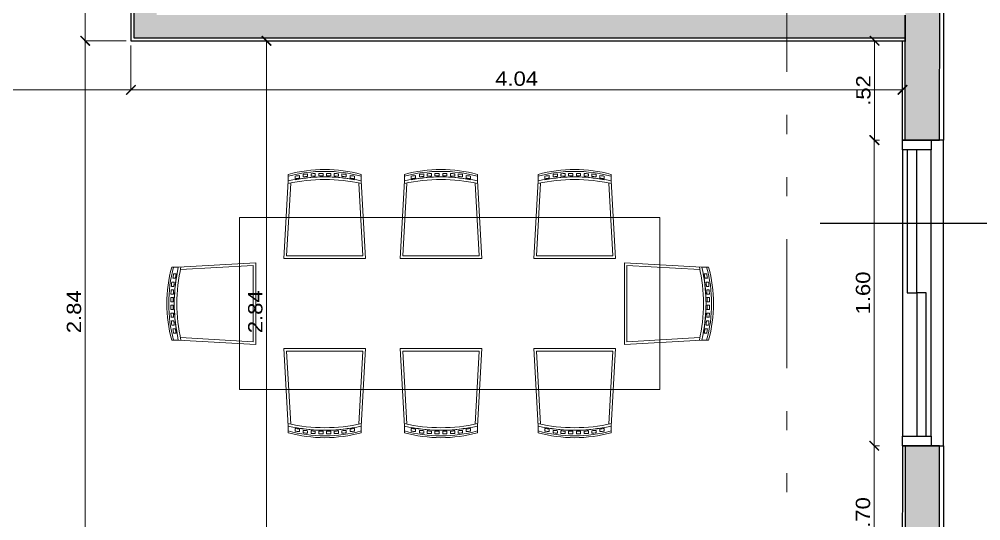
# Model space of a CAD drawing. Header units: metres. Extents: x 219 to 707, y -561 to -17.
# Drawn here: x 360.73 to 365.76, y -229.74 to -227.11 of the extents above; entities that cross this region are included whole.
import ezdxf

# ---------------------------------------------------------------- set-up
doc = ezdxf.new("R2010")
doc.units = ezdxf.units.M
doc.linetypes.add('CYPE_RAYAPUNTOPUNTO', pattern=[0.45, 0.225, -0.075, 0, -0.075, 0, -0.075])
for name, color, linetype in [('1', 1, 'Continuous'), ('A-Aberturas', 2, 'Continuous'), ('A-Muros', 4, 'Continuous'), ('A-Revoques', 1, 'Continuous'), ('A-Texto', 3, 'Continuous'), ('Dr Ejes en bloque', 4, 'Continuous'), ('TCOTA', 1, 'Continuous')]:
    doc.layers.add(name, color=color, linetype=linetype)
doc.layers.add('A-Equipamiento', color=251, linetype='Continuous', lineweight=5)
doc.layers.add('COTAS_REPLANTEO', color=7, linetype='CYPE_RAYAPUNTOPUNTO', lineweight=0)
doc.layers.add('M3- Muro Hueco 15', color=113, linetype='Continuous', transparency=0.7)
doc.layers.add('M4-Muro Hueco 22', color=42, linetype='Continuous', transparency=0.5)
doc.styles.add('1-50', font='arial.ttf', dxfattribs={"width": 1.1, "height": 0.075})
doc.dimstyles.new('1-50', dxfattribs={"dimscale": 0, "dimtxt": 0.075, "dimasz": 0.05, "dimexe": 0, "dimexo": 0.025, "dimgap": 0.02, "dimtad": 1, "dimzin": 4, "dimdsep": 46, "dimtxsty": '1-50', "dimblk": 'ARCHTICK', "dimcen": 0.09, "dimclrd": 256, "dimclre": 8, "dimclrt": 2, "dimadec": 0, "dimazin": 3, "dimtfac": 1, "dimtofl": 0, "dimtmove": 2, "dimatfit": 3, "dimldrblk": 'OPEN90', "dimfxl": 1, "dimtolj": 1, "dimtzin": 0, "dimlwd": 18, "dimlwe": 18, "dimarcsym": 0})

# ---------------------------------------------------------------- blocks, each defined once
blk = doc.blocks.new('A$Cdcc540ea')
for points in [[(-0.15, -0.1), (0, -0.1), (0, -0.15), (-0.15, -0.15), (-0.15, -0.1)], [(-0.15, -1.65), (0, -1.65), (0, -1.7), (-0.15, -1.7), (-0.15, -1.65)]]:
    blk.add_lwpolyline(points)
at = {"color": 1}
blk.add_lwpolyline([(-0.15, -1.65), (0, -1.65), (0, -0.15), (-0.15, -0.15)], close=True, dxfattribs=at)
for points in [[(-0.075, -0.9), (-0.075, -0.15), (-0.125, -0.15), (-0.125, -0.9)], [(-0.025, -1.65), (-0.025, -0.9), (-0.075, -0.9), (-0.075, -1.65)]]:
    blk.add_lwpolyline(points, close=True)
blk = doc.blocks.new('PLANTA TIPO 1$0$PLQABY')
at = {"layer": 'A-Equipamiento'}
for p, q in [((-0.3447, 0.5109), (-0.3197, 0.0595)), ((0.1304, 0.5109), (-0.3447, 0.5109)), ((0.1304, 0.5109), (0.1053, 0.0595)), ((0.1145, 0.4959), (-0.3289, 0.4959)), ((-0.3289, 0.4959), (-0.3053, 0.0721)), ((0.1145, 0.4959), (0.091, 0.0721)), ((-0.3196, 0.0595), (-0.3196, 0.0323)), ((0.1053, 0.0587), (0.1053, 0.0323)), ((-0.3196, 0.0323), (-0.3196, 0.0214)), ((-0.2797, 0.0465), (-0.2797, 0.0316)), ((-0.2546, 0.028), (-0.2546, 0.0428)), ((-0.2321, 0.0209), (-0.2321, 0.0355)), ((-0.2071, 0.0189), (-0.2071, 0.0335)), ((-0.1871, 0.0176), (-0.1871, 0.0322)), ((-0.1622, 0.0165), (-0.1622, 0.031)), ((-0.1422, 0.0158), (-0.1422, 0.0303)), ((-0.1172, 0.0154), (-0.1172, 0.0299)), ((-0.0972, 0.0154), (-0.0972, 0.0299)), ((-0.0722, 0.0158), (-0.0722, 0.0303)), ((-0.0522, 0.0165), (-0.0522, 0.031)), ((-0.0272, 0.0176), (-0.0272, 0.0322)), ((-0.0072, 0.0189), (-0.0072, 0.0335)), ((0.0178, 0.0209), (0.0178, 0.0355)), ((0.0402, 0.028), (0.0402, 0.0428)), ((0.0653, 0.0465), (0.0653, 0.0316)), ((0.1053, 0.0323), (0.1053, 0.0214))]:
    blk.add_line(p, q, dxfattribs=at)
for centre, radius, start, end in [((-0.1071, 1.012), 0.9611, 257.1689, 269.9939), ((-0.1071, 1.0061), 0.9702, 257.3429, 269.9941), ((-0.1073, 1.012), 0.9611, 270.0061, 282.8311), ((-0.1073, 1.0061), 0.9702, 270.0059, 282.6571), ((-0.107, 0.8076), 0.8039, 254.6665, 269.9896), ((-0.107, 0.7967), 0.8039, 254.6665, 269.9896), ((-0.1071, 0.9348), 0.8989, 258.9316, 269.9954), ((-0.0647, 1.4355), 1.4056, 261.2017, 262.2348), ((-0.0647, 1.4522), 1.4368, 261.3942, 262.4044), ((-0.1072, 1.4355), 1.4056, 264.9005, 265.922), ((-0.1072, 1.4522), 1.4368, 265.0115, 266.0107), ((-0.1072, 1.4355), 1.4056, 266.7389, 267.7583), ((-0.1072, 1.4522), 1.4368, 266.8098, 267.807), ((-0.1072, 1.4355), 1.4056, 268.574, 269.5924), ((-0.1072, 1.4522), 1.4368, 268.605, 269.6012), ((-0.1072, 0.9348), 0.8989, 270.0046, 281.0684), ((-0.1073, 0.8076), 0.8039, 270.0104, 285.3335), ((-0.1073, 0.7967), 0.8039, 270.0104, 285.3335), ((-0.1072, 1.4355), 1.4056, 270.4076, 271.426), ((-0.1072, 1.4522), 1.4368, 270.3988, 271.395), ((-0.1072, 1.4355), 1.4056, 272.2417, 273.2611), ((-0.1072, 1.4522), 1.4368, 272.193, 273.1902), ((-0.1072, 1.4355), 1.4056, 274.078, 275.0995), ((-0.1072, 1.4522), 1.4368, 273.9893, 274.9885), ((-0.1497, 1.4355), 1.4056, 277.7652, 278.7983), ((-0.1497, 1.4522), 1.4368, 277.5956, 278.6058)]:
    blk.add_arc(centre, radius, start, end, dxfattribs=at)
blk = doc.blocks.new('_ArchTick')
at = {"color": 0, "linetype": 'ByBlock', "const_width": 0.15}
blk.add_lwpolyline([(-0.5, -0.5), (0.5, 0.5)], dxfattribs=at)
blk = doc.blocks.new('*D522')
at = {"layer": 'Defpoints', "color": 0, "transparency": 16777216}
for p in [(361.5971, -227.2247), (362.02, -227.2247), (361.5971, -230.0616)]:
    blk.add_point(p, dxfattribs=at)
at = {"layer": 'TCOTA', "color": 8, "lineweight": 18, "transparency": 16777216}
for p, q in [((361.6221, -227.2247), (362.02, -227.2247)), ((361.6221, -230.0616), (362.02, -230.0616))]:
    blk.add_line(p, q, dxfattribs=at)
at = {"layer": 'TCOTA', "lineweight": 18, "transparency": 16777216}
blk.add_line((362.02, -230.0616), (362.02, -227.2247), dxfattribs=at)
at = {"layer": 'TCOTA', "lineweight": 18, "transparency": 16777216, "xscale": 0.05, "yscale": 0.05, "zscale": 0.05}
for p, rotation in [((362.02, -227.2247), 90), ((362.02, -230.0616), 270)]:
    blk.add_blockref('_ArchTick', p, dxfattribs=dict(at, rotation=rotation))
at = {"layer": 'TCOTA', "color": 2, "transparency": 16777216, "insert": (361.9617, -228.6432), "char_height": 0.075, "attachment_point": 5, "rotation": 90, "style": '1-50'}
blk.add_mtext('\\A1;2.84', dxfattribs=at)
blk = doc.blocks.new('_Open90')
at = {"color": 0, "linetype": 'ByBlock', "lineweight": -2}
for p, q in [((0, 0), (-1, 0)), ((-0.5, 0.5), (0, 0)), ((0, 0), (-0.5, -0.5))]:
    blk.add_line(p, q, dxfattribs=at)
blk = doc.blocks.new('*D523')
at = {"layer": 'Defpoints', "color": 0, "transparency": 16777216}
for p in [(361.3097, -227.2247), (359.7957, -227.2703), (359.7957, -227.4815)]:
    blk.add_point(p, dxfattribs=at)
at = {"layer": 'TCOTA', "color": 8, "lineweight": 18, "transparency": 16777216}
for p, q in [((361.3097, -227.2497), (361.3097, -227.4815)), ((359.7957, -227.2953), (359.7957, -227.4815))]:
    blk.add_line(p, q, dxfattribs=at)
at = {"layer": 'TCOTA', "lineweight": 18, "transparency": 16777216}
blk.add_line((361.3097, -227.4815), (359.7957, -227.4815), dxfattribs=at)
at = {"layer": 'TCOTA', "lineweight": 18, "transparency": 16777216, "xscale": 0.05, "yscale": 0.05, "zscale": 0.05, "rotation": 180}
blk.add_blockref('_ArchTick', (359.7957, -227.4815), dxfattribs=at)
at = {"layer": 'TCOTA', "lineweight": 18, "transparency": 16777216, "xscale": 0.05, "yscale": 0.05, "zscale": 0.05}
blk.add_blockref('_ArchTick', (361.3097, -227.4815), dxfattribs=at)
at = {"layer": 'TCOTA', "color": 2, "transparency": 16777216, "insert": (360.5527, -227.4232), "char_height": 0.075, "attachment_point": 5, "style": '1-50'}
blk.add_mtext('\\A1;1.51', dxfattribs=at)
blk = doc.blocks.new('*D524')
at = {"layer": 'Defpoints', "color": 0, "transparency": 16777216}
for p in [(361.3097, -227.4815), (361.3097, -227.4822), (365.3502, -227.4822)]:
    blk.add_point(p, dxfattribs=at)
at = {"layer": 'TCOTA', "color": 8, "lineweight": 18, "transparency": 16777216}
for p, q in [((361.3097, -227.4572), (361.3097, -227.4815)), ((365.3502, -227.4572), (365.3502, -227.4815))]:
    blk.add_line(p, q, dxfattribs=at)
at = {"layer": 'TCOTA', "lineweight": 18, "transparency": 16777216}
blk.add_line((365.3502, -227.4815), (361.3097, -227.4815), dxfattribs=at)
at = {"layer": 'TCOTA', "lineweight": 18, "transparency": 16777216, "xscale": 0.05, "yscale": 0.05, "zscale": 0.05, "rotation": 180}
blk.add_blockref('_ArchTick', (361.3097, -227.4815), dxfattribs=at)
at = {"layer": 'TCOTA', "lineweight": 18, "transparency": 16777216, "xscale": 0.05, "yscale": 0.05, "zscale": 0.05}
blk.add_blockref('_ArchTick', (365.3502, -227.4815), dxfattribs=at)
at = {"layer": 'TCOTA', "color": 2, "transparency": 16777216, "insert": (363.3299, -227.4232), "char_height": 0.075, "attachment_point": 5, "style": '1-50'}
blk.add_mtext('\\A1;4.04', dxfattribs=at)
blk = doc.blocks.new('*D530')
at = {"layer": 'Defpoints', "color": 0, "transparency": 16777216}
for p in [(365.2022, -229.3448), (365.2542, -229.3448), (365.2539, -230.0433)]:
    blk.add_point(p, dxfattribs=at)
at = {"layer": 'TCOTA', "color": 8, "lineweight": 18, "transparency": 16777216}
for p, q in [((365.2292, -229.3448), (365.2022, -229.3448)), ((365.2289, -230.0433), (365.2022, -230.0433))]:
    blk.add_line(p, q, dxfattribs=at)
at = {"layer": 'TCOTA', "lineweight": 18, "transparency": 16777216}
blk.add_line((365.2022, -230.0433), (365.2022, -229.3448), dxfattribs=at)
at = {"layer": 'TCOTA', "lineweight": 18, "transparency": 16777216, "xscale": 0.05, "yscale": 0.05, "zscale": 0.05}
for p, rotation in [((365.2022, -229.3448), 90), ((365.2022, -230.0433), 270)]:
    blk.add_blockref('_ArchTick', p, dxfattribs=dict(at, rotation=rotation))
at = {"layer": 'TCOTA', "color": 2, "transparency": 16777216, "insert": (365.1439, -229.694), "char_height": 0.075, "attachment_point": 5, "rotation": 90, "style": '1-50'}
blk.add_mtext('\\A1;.70', dxfattribs=at)
blk = doc.blocks.new('*D531')
at = {"layer": 'Defpoints', "color": 0, "transparency": 16777216}
for p in [(365.2025, -227.7448), (365.2543, -227.7448), (365.2025, -229.3448)]:
    blk.add_point(p, dxfattribs=at)
at = {"layer": 'TCOTA', "color": 8, "lineweight": 18, "transparency": 16777216}
for p, q in [((365.2293, -227.7448), (365.2025, -227.7448)), ((365.2275, -229.3448), (365.2025, -229.3448))]:
    blk.add_line(p, q, dxfattribs=at)
at = {"layer": 'TCOTA', "lineweight": 18, "transparency": 16777216}
blk.add_line((365.2025, -229.3448), (365.2025, -227.7448), dxfattribs=at)
at = {"layer": 'TCOTA', "lineweight": 18, "transparency": 16777216, "xscale": 0.05, "yscale": 0.05, "zscale": 0.05}
for p, rotation in [((365.2025, -227.7448), 90), ((365.2025, -229.3448), 270)]:
    blk.add_blockref('_ArchTick', p, dxfattribs=dict(at, rotation=rotation))
at = {"layer": 'TCOTA', "color": 2, "transparency": 16777216, "insert": (365.1442, -228.5448), "char_height": 0.075, "attachment_point": 5, "rotation": 90, "style": '1-50'}
blk.add_mtext('\\A1;1.60', dxfattribs=at)
blk = doc.blocks.new('*D532')
at = {"layer": 'Defpoints', "color": 0, "transparency": 16777216}
for p in [(365.2042, -227.2247), (365.2543, -227.2247), (365.2543, -227.7448)]:
    blk.add_point(p, dxfattribs=at)
at = {"layer": 'TCOTA', "color": 8, "lineweight": 18, "transparency": 16777216}
for p, q in [((365.2293, -227.2247), (365.2042, -227.2247)), ((365.2293, -227.7448), (365.2042, -227.7448))]:
    blk.add_line(p, q, dxfattribs=at)
at = {"layer": 'TCOTA', "lineweight": 18, "transparency": 16777216}
blk.add_line((365.2042, -227.7448), (365.2042, -227.2247), dxfattribs=at)
at = {"layer": 'TCOTA', "lineweight": 18, "transparency": 16777216, "xscale": 0.05, "yscale": 0.05, "zscale": 0.05}
for p, rotation in [((365.2042, -227.2247), 90), ((365.2042, -227.7448), 270)]:
    blk.add_blockref('_ArchTick', p, dxfattribs=dict(at, rotation=rotation))
at = {"layer": 'TCOTA', "color": 2, "transparency": 16777216, "insert": (365.1459, -227.4848), "char_height": 0.075, "attachment_point": 5, "rotation": 90, "style": '1-50'}
blk.add_mtext('\\A1;.52', dxfattribs=at)
blk = doc.blocks.new('*D611')
at = {"layer": 'Defpoints', "color": 0, "transparency": 16777216}
for p in [(361.3097, -227.2247), (361.0705, -230.0616), (361.3097, -230.0616)]:
    blk.add_point(p, dxfattribs=at)
at = {"layer": 'TCOTA', "color": 8, "lineweight": 18, "transparency": 16777216}
for p, q in [((361.2847, -227.2247), (361.0705, -227.2247)), ((361.2847, -230.0616), (361.0705, -230.0616))]:
    blk.add_line(p, q, dxfattribs=at)
at = {"layer": 'TCOTA', "lineweight": 18, "transparency": 16777216}
blk.add_line((361.0705, -227.2247), (361.0705, -230.0616), dxfattribs=at)
at = {"layer": 'TCOTA', "lineweight": 18, "transparency": 16777216, "xscale": 0.05, "yscale": 0.05, "zscale": 0.05}
for p, rotation in [((361.0705, -227.2247), 90), ((361.0705, -230.0616), 270)]:
    blk.add_blockref('_ArchTick', p, dxfattribs=dict(at, rotation=rotation))
at = {"layer": 'TCOTA', "color": 2, "transparency": 16777216, "insert": (361.0122, -228.6432), "char_height": 0.075, "attachment_point": 5, "rotation": 90, "style": '1-50'}
blk.add_mtext('\\A1;2.84', dxfattribs=at)
blk = doc.blocks.new('*D612')
at = {"layer": 'Defpoints', "color": 0, "transparency": 16777216}
for p in [(361.3097, -223.989), (361.0705, -227.2247), (361.3097, -227.2247)]:
    blk.add_point(p, dxfattribs=at)
at = {"layer": 'TCOTA', "color": 8, "lineweight": 18, "transparency": 16777216}
for p, q in [((361.2847, -223.989), (361.0705, -223.989)), ((361.2847, -227.2247), (361.0705, -227.2247))]:
    blk.add_line(p, q, dxfattribs=at)
at = {"layer": 'TCOTA', "lineweight": 18, "transparency": 16777216}
blk.add_line((361.0705, -223.989), (361.0705, -227.2247), dxfattribs=at)
at = {"layer": 'TCOTA', "lineweight": 18, "transparency": 16777216, "xscale": 0.05, "yscale": 0.05, "zscale": 0.05}
for p, rotation in [((361.0705, -223.989), 90), ((361.0705, -227.2247), 270)]:
    blk.add_blockref('_ArchTick', p, dxfattribs=dict(at, rotation=rotation))
at = {"layer": 'TCOTA', "color": 2, "transparency": 16777216, "insert": (361.0122, -225.6069), "char_height": 0.075, "attachment_point": 5, "rotation": 90, "style": '1-50'}
blk.add_mtext('\\A1;3.24', dxfattribs=at)
blk = doc.blocks.new('DSADADASDAS')
at = {"layer": 'COTAS_REPLANTEO', "ltscale": 3}
blk.add_line((139.0277, 125.9327, -0.525), (139.0277, 146.4778, -0.525), dxfattribs=at)

msp = doc.modelspace()

# ---------------------------------------------------------------- hatches: boundary and pattern name
at = {"layer": 'M3- Muro Hueco 15', "transparency": 33554687}
h = msp.add_hatch(color=256, dxfattribs=at)
h.dxf.hatch_style = 1
h.paths.add_polyline_path([(360.2752, -220.526), (360.1952, -220.526), (360.1952, -221.2226), (360.2752, -221.2226)])
h.paths.add_polyline_path([(358.8106, -222.2198), (358.6956, -222.2198)])
h.paths.add_polyline_path([(358.8106, -222.2198), (358.6956, -222.2198), (358.6956, -223.0349), (358.8106, -223.0349)])
h.paths.add_polyline_path([(360.195, -223.0349), (358.2956, -223.0349), (358.2956, -223.155), (360.195, -223.155)])
h.paths.add_polyline_path([(364.7953, -223.854), (361.2441, -223.854), (361.2441, -223.9744), (364.7953, -223.9744)])
h.paths.add_polyline_path([(361.4447, -223.9744), (361.3247, -223.9744), (361.3247, -224.1216), (361.4447, -224.1216)])
h.paths.add_polyline_path([(360.2747, -225.7338), (360.2747, -225.6248), (359.7757, -225.6248), (359.7757, -225.7848), (360.2747, -225.7848)])
h.paths.add_polyline_path([(361.4447, -225.0016), (361.3247, -225.0016), (361.3247, -227.0897), (361.4447, -227.0897)])
h.paths.add_polyline_path([(365.3652, -227.0897), (361.3247, -227.0897), (361.3247, -227.2097), (365.3652, -227.2097)])
h.paths.add_polyline_path([(360.2747, -225.7336), (360.1948, -225.7336), (360.1948, -225.7338), (360.2747, -225.7338)], flags=17)
at = {"layer": 'M4-Muro Hueco 22', "transparency": 33554687}
h = msp.add_hatch(color=256, dxfattribs=at)
h.dxf.hatch_style = 1
h.paths.add_polyline_path([(365.5453, -226.2782), (365.3653, -226.2782), (365.3652, -227.0897), (365.3652, -227.2097), (365.3676, -227.7448), (365.5476, -227.7448)])
h = msp.add_hatch(color=256, dxfattribs=at)
h.dxf.hatch_style = 1
h.paths.add_polyline_path([(365.5449, -229.3448), (365.3649, -229.3448), (365.3645, -230.0618), (365.5448, -230.0618)])
h.paths.add_polyline_path([(365.5448, -230.0618), (365.3645, -230.0618), (365.3645, -230.0633), (365.0448, -230.0633), (365.0451, -230.2493), (365.5448, -230.2493)])

# ---------------------------------------------------------------- linework, layer by layer
at = {"layer": '1'}
for p, q in [((365.3652, -227.0897), (365.3652, -227.2247)), ((365.3502, -227.2247), (365.3675, -227.2247))]:
    msp.add_line(p, q, dxfattribs=at)
at = {"layer": 'A-Aberturas', "color": 252}
msp.add_line((365.5649, -229.3448), (365.5651, -227.7448), dxfattribs=at)
at = {"layer": 'A-Equipamiento', "transparency": 33554687}
msp.add_lwpolyline([(364.0803, -228.1503), (361.8784, -228.1503), (361.8784, -229.0503), (364.0803, -229.0503)], close=True, dxfattribs=at)
at = {"layer": 'A-Muros'}
for p, q in [((361.3247, -225.0016), (361.3247, -227.2097)), ((361.3247, -227.2097), (365.3652, -227.2097)), ((365.3651, -227.7448), (365.5451, -227.7448))]:
    msp.add_line(p, q, dxfattribs=at)
at = {"layer": 'A-Muros', "transparency": 33554687}
for p, q in [((365.5451, -227.7448), (365.5453, -226.2782)), ((365.3651, -227.7448), (365.3652, -227.2097)), ((365.3649, -229.3448), (365.3645, -230.0633)), ((365.5449, -229.3448), (365.3649, -229.3448)), ((365.5448, -230.2493), (365.5449, -229.3448))]:
    msp.add_line(p, q, dxfattribs=at)
at = {"layer": 'A-Revoques', "transparency": 33554687}
for p, q in [((365.5653, -226.2782), (365.5651, -227.7448)), ((365.3501, -227.7448), (365.3502, -227.2247)), ((365.5651, -227.7448), (365.3501, -227.7448)), ((365.3499, -229.3448), (365.5649, -229.3448)), ((365.5649, -229.3448), (365.5648, -230.2693))]:
    msp.add_line(p, q, dxfattribs=at)
msp.add_lwpolyline([(365.3499, -229.3448), (365.3495, -230.0433), (364.7257, -230.0433), (364.7248, -230.7831), (364.8517, -230.7833), (364.8517, -231.5067)], dxfattribs=at)
at = {"layer": 'A-Texto'}
msp.add_line((367.1848, -228.1805), (364.9202, -228.1805), dxfattribs=at)
at = {"layer": 'M4-Muro Hueco 22', "transparency": 33554687}
msp.add_line((365.3652, -227.2097), (365.3652, -227.0897), dxfattribs=at)
at = {"layer": 'M4-Muro Hueco 22', "transparency": 33554539}
msp.add_lwpolyline([(361.3097, -225.0016), (361.3097, -227.2247), (365.3502, -227.2247)], dxfattribs=at)

# ---------------------------------------------------------------- block references
at = {"layer": 'A-Aberturas', "transparency": 33554687}
msp.add_blockref('A$Cdcc540ea', (365.4999, -227.6448), dxfattribs=at)
at = {"layer": 'A-Equipamiento', "transparency": 33554687}
for p, xscale, yscale, zscale, rotation in [((362.4216, -227.9047), -0.9, 0.9, 0.9, 180), ((362.8371, -227.9047), 0.9, 0.9, 0.9, 179.9999999999961), ((363.5371, -227.9047), 0.9, 0.9, 0.9, 179.9999999999961), ((361.5047, -228.5039), -0.9, 0.9, 0.9, 270), ((364.354, -228.5039), 0.900000000000002, 0.900000000000002, 0.900000000000002, 90), ((362.8371, -229.296), -0.9, 0.9, 0.9, 359.9999999999999), ((363.5371, -229.296), -0.9, 0.9, 0.9, 359.9999999999999)]:
    msp.add_blockref('PLANTA TIPO 1$0$PLQABY', p, dxfattribs=dict(at, xscale=xscale, yscale=yscale, zscale=zscale, rotation=rotation))
at = {"layer": 'A-Equipamiento', "transparency": 33554687, "xscale": 0.9, "yscale": 0.9, "zscale": 0.9}
msp.add_blockref('PLANTA TIPO 1$0$PLQABY', (362.4216, -229.296), dxfattribs=at)
at = {"layer": 'Dr Ejes en bloque'}
msp.add_blockref('DSADADASDAS', (225.7179, -364.1705, 0.525), dxfattribs=at)

# ---------------------------------------------------------------- dimensions: what is measured, and where the dimension line sits
at = {"layer": 'TCOTA'}
for base, p1, p2, picture, middle in [((361.0705, -227.2247), (361.3097, -223.989), (361.3097, -227.2247), '*D612', (361.0122, -225.6069)), ((361.0705, -230.0616), (361.3097, -227.2247), (361.3097, -230.0616), '*D611', (361.0122, -228.6432)), ((362.02, -227.2247), (361.5971, -230.0616), (361.5971, -227.2247), '*D522', (361.9617, -228.6432)), ((365.2042, -227.2247), (365.2543, -227.7448), (365.2543, -227.2247), '*D532', (365.1459, -227.4848)), ((365.2025, -227.7448), (365.2025, -229.3448), (365.2543, -227.7448), '*D531', (365.1442, -228.5448)), ((365.2022, -229.3448), (365.2539, -230.0433), (365.2542, -229.3448), '*D530', (365.1439, -229.694))]:
    dim = msp.add_linear_dim(base=base, p1=p1, p2=p2, angle=90, dimstyle='1-50', override={"dimscale": 1}, dxfattribs=at)
    dim.commit()
    dim.dimension.update_dxf_attribs({"geometry": picture, "text_midpoint": middle})
for base, p1, p2, picture, middle in [((359.7957, -227.4815), (361.3097, -227.2247), (359.7957, -227.2703), '*D523', (360.5527, -227.4232)), ((361.3097, -227.4815), (365.3502, -227.4822), (361.3097, -227.4822), '*D524', (363.3299, -227.4232))]:
    dim = msp.add_linear_dim(base=base, p1=p1, p2=p2, dimstyle='1-50', override={"dimscale": 1}, dxfattribs=at)
    dim.commit()
    dim.dimension.update_dxf_attribs({"geometry": picture, "text_midpoint": middle})

doc.saveas('drawing.dxf')
